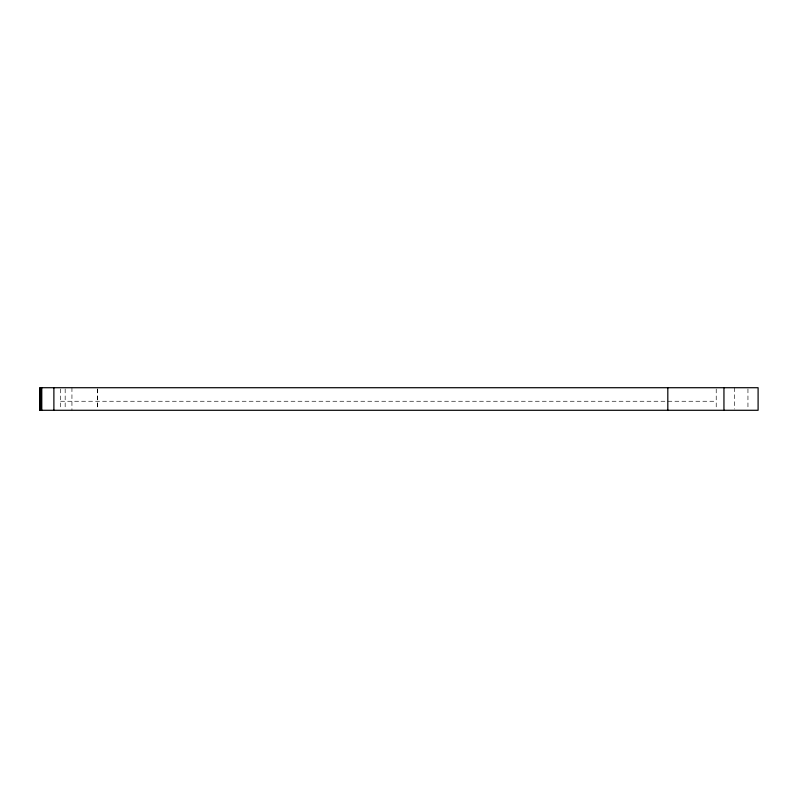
<?xml version="1.0" encoding="UTF-8"?>
<svg xmlns="http://www.w3.org/2000/svg" width="798" height="798" viewBox="0 0 798 798"><rect width="100%" height="100%" fill="white"/><g stroke="black" fill="none" stroke-linecap="round" stroke-linejoin="round"><path stroke-width="0.6" stroke-dasharray="3.99 2.99" d="M60.658 401.254L716.225 401.254M747.945 388.905L747.945 409.095M734.399 387.718L734.399 409.095M716.225 388.945L716.225 409.155M97.585 388.945L97.585 409.155M97.356 388.905L97.356 409.095M71.94 387.718L71.94 410.282M65.167 388.905L65.167 409.095M60.658 388.945L60.658 409.155"/><path stroke-width="1.2" d="M724.245 387.718L758.1 387.718L758.1 410.282L724.245 410.282M39.9 410.282L723.946 410.282L723.946 387.718L39.9 387.718L39.96 410.282M667.816 387.718L667.816 410.282M53.885 387.718L53.885 410.282M41.775 387.718L41.775 410.282M41.287 387.718L41.287 410.282M40.838 387.718L40.838 410.282M40.449 387.718L40.449 410.282M40.149 387.718L40.149 410.282"/></g></svg>
